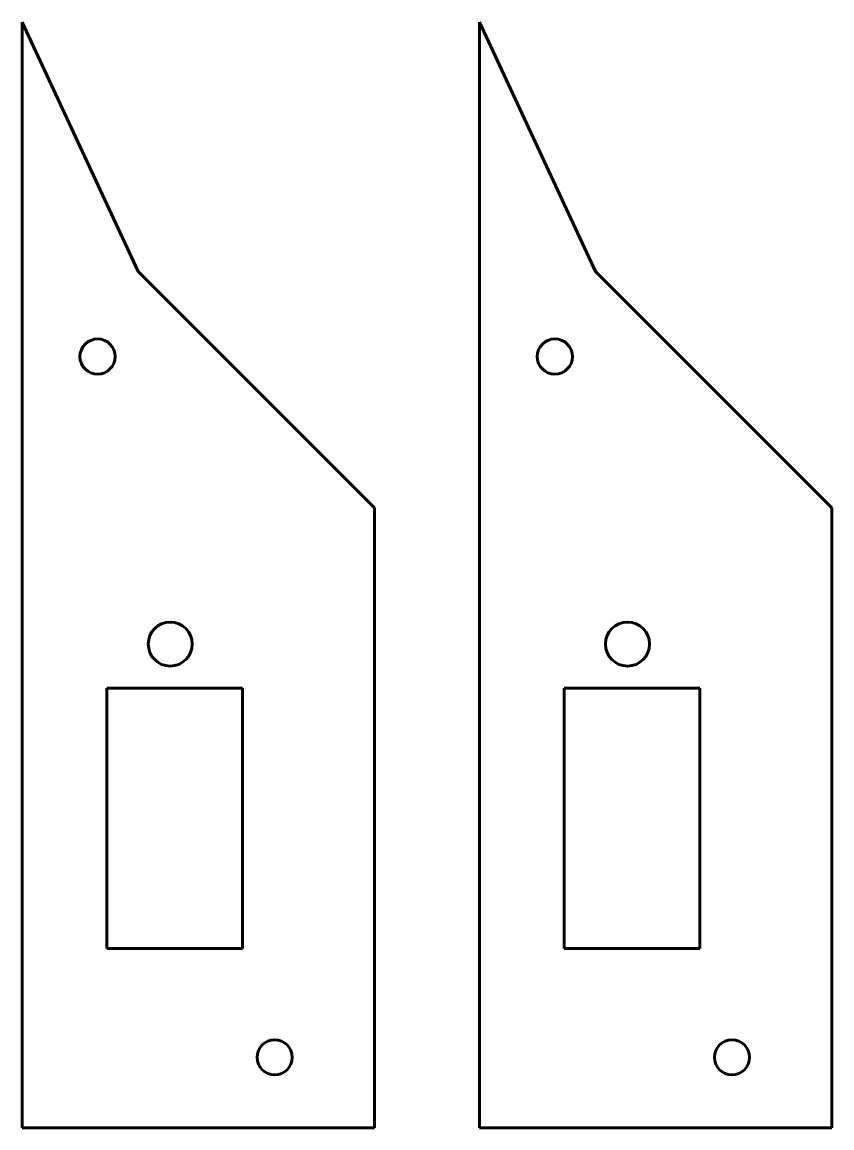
# Model space of a CAD drawing. Header units: millimetres. Extents: x 4.4 to 50.4, y 5.6 to 68.4.
import ezdxf

# ---------------------------------------------------------------- set-up
doc = ezdxf.new("R2010")
doc.units = ezdxf.units.MM
doc.linetypes.add('K5LT_BASIC', pattern=[0])
doc.layers.add('Системный слой', color=7, linetype='Continuous')

msp = doc.modelspace()

# ---------------------------------------------------------------- linework, layer by layer
at = {"layer": 'Системный слой', "color": 150, "linetype": 'K5LT_BASIC', "lineweight": 60, "true_color": 0x0080ff}
for p, q in [((4.407, 68.421), (4.407, 5.565)), ((11.014, 54.251), (4.407, 68.421)), ((30.407, 68.421), (30.407, 5.565)), ((37.014, 54.251), (30.407, 68.421)), ((24.449, 40.816), (11.014, 54.251)), ((50.449, 40.816), (37.014, 54.251)), ((24.449, 5.565), (24.449, 40.816)), ((50.449, 5.565), (50.449, 40.816)), ((9.228, 30.565), (9.228, 15.767)), ((16.947, 30.565), (9.228, 30.565)), ((16.947, 15.767), (16.947, 30.565)), ((35.228, 30.565), (35.228, 15.767)), ((42.947, 30.565), (35.228, 30.565)), ((42.947, 15.767), (42.947, 30.565)), ((9.228, 15.767), (16.947, 15.767)), ((35.228, 15.767), (42.947, 15.767)), ((4.407, 5.565), (24.449, 5.565)), ((30.407, 5.565), (50.449, 5.565))]:
    msp.add_line(p, q, dxfattribs=at)
for centre, radius in [((8.697, 49.41), 1), ((34.697, 49.41), 1), ((12.828, 33.065), 1.25), ((38.828, 33.065), 1.25), ((18.766, 9.573), 1), ((44.766, 9.573), 1)]:
    msp.add_circle(centre, radius, dxfattribs=at)

doc.saveas('drawing.dxf')
